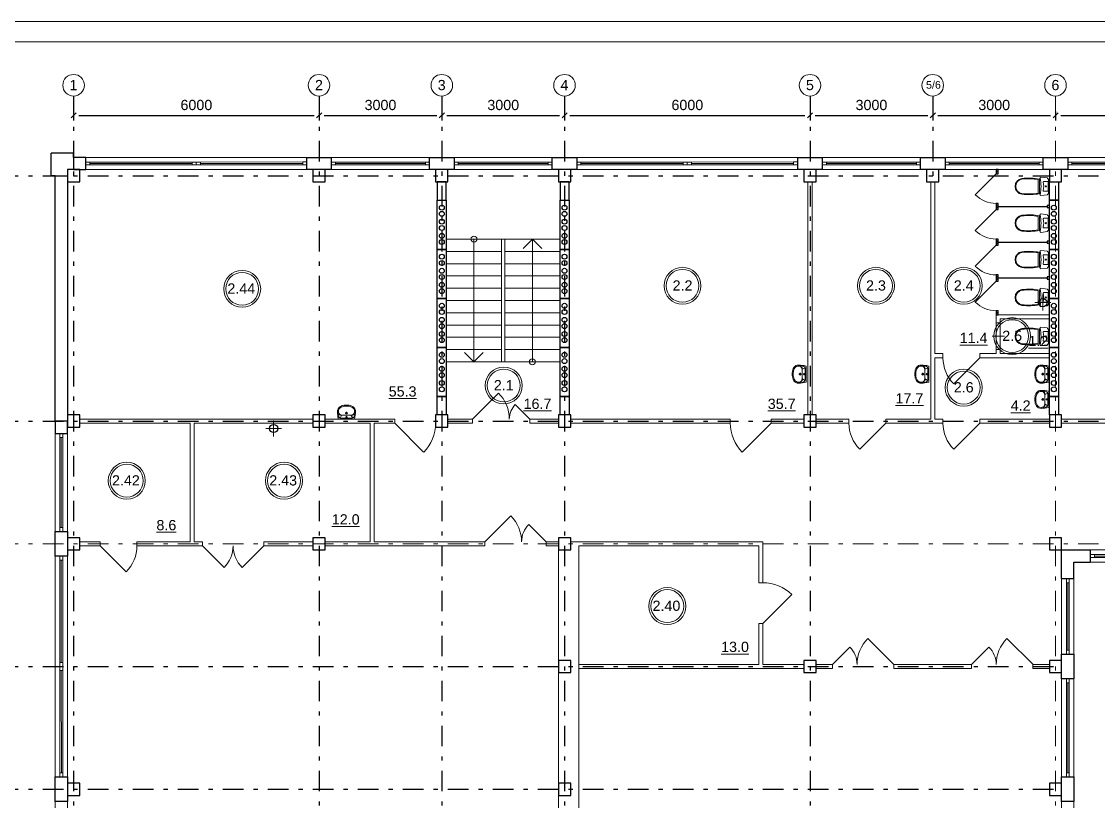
# Model space of a CAD drawing. Header units: metres. Extents: x -306 to 273, y -329 to 512.
# Drawn here: x 93.71 to 120.03, y 415.48 to 434.55 of the extents above; entities that cross this region are included whole.
import ezdxf
from ezdxf.enums import TextEntityAlignment as Align

# ---------------------------------------------------------------- set-up
doc = ezdxf.new("R2010")
doc.units = ezdxf.units.M
doc.header["$MEASUREMENT"] = 0
doc.linetypes.add('( Dashdot )', pattern=[1.001, 0.5, -0.25, 0.001, -0.25])
doc.linetypes.add('DGN Style 4', pattern=[17.066964, 8.528152, -4.264076, 0.01066, -4.264076])
doc.layers.get('DEFPOINTS').update_dxf_attribs({"lineweight": 0})
doc.layers.add('Level 50', color=7, linetype='Continuous', lineweight=0)
doc.styles.add('Standard_0', font='arial.ttf')
doc.styles.add('Style-Arial', font='arial.ttf')
doc.dimstyles.get("Standard").update_dxf_attribs({"dimtxt": 0.00018, "dimasz": 0.00018, "dimexe": 0.0002, "dimexo": 0.0625, "dimgap": 9e-05, "dimtad": 0, "dimtih": 1, "dimtoh": 1, "dimdec": 4, "dimlfac": 1000, "dimzin": 0, "dimdsep": 46, "dimtxsty": 'Standard_0', "dimcen": 9e-05, "dimadec": 0, "dimazin": 0, "dimtfac": 1, "dimtdec": 4, "dimtofl": 0, "dimtmove": 0, "dimatfit": 0, "dimfxl": 0.01, "dimfxlon": 1, "dimtolj": 1, "dimtzin": 0, "dimarcsym": 0})

# ---------------------------------------------------------------- blocks, each defined once
blk = doc.blocks.new('*U1657')
at = {"color": 7, "linetype": 'Continuous', "lineweight": 0}
blk.add_line((1.25, 0.001), (-1.25, -0.001), dxfattribs=at)
at = {"color": 7, "linetype": 'Continuous', "lineweight": 13, "flags": 128}
for points in [[(-1.35, 0.034), (-1.25, 0.034), (-1.25, -0.036), (-1.35, -0.036), (-1.35, 0.034)], [(1.25, 0.036), (1.35, 0.036), (1.35, -0.034), (1.25, -0.034), (1.25, 0.036)]]:
    blk.add_lwpolyline(points, close=True, dxfattribs=at)
at = {"color": 7, "linetype": 'Continuous', "lineweight": 0, "flags": 128}
blk.add_lwpolyline([(-1.25, 0.034), (1.25, 0.036), (1.25, -0.034), (-1.25, -0.036), (-1.25, 0.034)], close=True, dxfattribs=at)
blk = doc.blocks.new('*U1656')
at = {"color": 7, "linetype": 'Continuous', "lineweight": 0}
blk.add_line((1.25, 0), (-1.25, 0), dxfattribs=at)
at = {"color": 7, "linetype": 'Continuous', "lineweight": 13, "flags": 128}
for points in [[(-1.35, 0.035), (-1.25, 0.035), (-1.25, -0.035), (-1.35, -0.035), (-1.35, 0.035)], [(1.25, 0.035), (1.35, 0.035), (1.35, -0.035), (1.25, -0.035), (1.25, 0.035)]]:
    blk.add_lwpolyline(points, close=True, dxfattribs=at)
at = {"color": 7, "linetype": 'Continuous', "lineweight": 0, "flags": 128}
blk.add_lwpolyline([(-1.25, 0.035), (1.25, 0.035), (1.25, -0.035), (-1.25, -0.035), (-1.25, 0.035)], close=True, dxfattribs=at)
blk = doc.blocks.new('*U1658')
at = {"color": 7, "linetype": 'Continuous', "lineweight": 0}
blk.add_line((-1.1, 0), (1.1, 0), dxfattribs=at)
at = {"color": 7, "linetype": 'Continuous', "lineweight": 13, "flags": 128}
for points in [[(-1.1, -0.035), (-1.2, -0.035), (-1.2, 0.035), (-1.1, 0.035), (-1.1, -0.035)], [(1.2, -0.035), (1.1, -0.035), (1.1, 0.035), (1.2, 0.035), (1.2, -0.035)]]:
    blk.add_lwpolyline(points, close=True, dxfattribs=at)
at = {"color": 7, "linetype": 'Continuous', "lineweight": 0, "flags": 128}
blk.add_lwpolyline([(-1.1, 0.035), (1.1, 0.035), (1.1, -0.035), (-1.1, -0.035), (-1.1, 0.035)], close=True, dxfattribs=at)
blk = doc.blocks.new('*U1655')
at = {"color": 7, "linetype": 'Continuous', "lineweight": 30, "flags": 128}
blk.add_lwpolyline([(-0.11, -0.6), (-0.11, 0.6), (0.11, 0.6), (0.11, -0.6), (-0.11, -0.6)], close=True, dxfattribs=at)
at = {"color": 7, "linetype": 'Continuous', "lineweight": 30}
for centre in [(0, 0.421), (0, 0.268), (0, 0.077), (0, -0.077), (0, -0.268), (0, -0.421)]:
    blk.add_circle(centre, 0.06, dxfattribs=at)
blk = doc.blocks.new('*U1659')
at = {"color": 7, "linetype": 'Continuous', "lineweight": 0}
for p in [(-0.227, 0.114), (0.227, 0.114)]:
    blk.add_line(p, (0, -0.114), dxfattribs=at)
blk = doc.blocks.new('*U1661')
at = {"color": 7, "linetype": 'Continuous', "lineweight": 30}
for p, q in [((0.275, 0.275), (-0.275, 0.275)), ((-0.275, -0.275), (-0.275, 0.275)), ((0.275, 0.175), (0.275, 0.275)), ((-0.175, -0.275), (-0.275, -0.275))]:
    blk.add_line(p, q, dxfattribs=at)
blk = doc.blocks.new('*U1662')
at = {"color": 7, "linetype": 'Continuous', "lineweight": 0, "flags": 128}
blk.add_lwpolyline([(42.05, 29.7), (42.05, -29.7), (-42.05, -29.7), (-42.05, 29.7), (42.05, 29.7)], close=True, dxfattribs=at)
at = {"layer": 'Level 50', "color": 7, "linetype": 'Continuous', "lineweight": 13}
blk.add_line((41.55, 29.2), (-40.05, 29.2), dxfattribs=at)
blk = doc.blocks.new('_Oblique-1')
at = {"color": 0, "linetype": 'ByBlock', "lineweight": -2}
blk.add_line((0.5, 0.5), (-0.5, -0.5), dxfattribs=at)
blk = doc.blocks.new('*D2276')
at = {"color": 0, "linetype": 'Continuous', "lineweight": -2, "transparency": 16777216}
for p, q in [((94.98, 432.604), (94.98, 432.13)), ((100.98, 432.604), (100.98, 432.13)), ((95.105, 432.255), (100.855, 432.255))]:
    blk.add_line(p, q, dxfattribs=at)
at = {"layer": 'DEFPOINTS', "color": 0, "linetype": 'Continuous', "lineweight": 0, "transparency": 16777216}
for p in [(94.98, 432.729), (100.98, 432.729), (100.98, 432.255)]:
    blk.add_point(p, dxfattribs=at)
at = {"color": 0, "linetype": 'Continuous', "lineweight": -2, "transparency": 16777216, "xscale": 0.125, "yscale": 0.125, "zscale": 0.125, "rotation": 180}
blk.add_blockref('_Oblique-1', (94.98, 432.255), dxfattribs=at)
at = {"color": 0, "linetype": 'Continuous', "lineweight": -2, "transparency": 16777216, "xscale": 0.125, "yscale": 0.125, "zscale": 0.125}
blk.add_blockref('_Oblique-1', (100.98, 432.255), dxfattribs=at)
at = {"color": 0, "linetype": 'Continuous', "lineweight": 0, "transparency": 16777216, "insert": (97.98, 432.508), "char_height": 0.25, "attachment_point": 5, "style": 'Style-Arial'}
blk.add_mtext('\\A1;6000', dxfattribs=at)
blk = doc.blocks.new('ум9')
at = {"color": 252, "lineweight": 13}
for p, q in [((0.317, 0), (-0.317, 0)), ((-0.237, -0.059), (-0.19, -0.143)), ((0.228, -0.039), (-0.228, -0.039)), ((0.185, -0.156), (-0.171, -0.156)), ((0.046, -0.234), (-0.046, -0.234)), ((0.035, -0.08), (-0.035, -0.08)), ((0, -0.115), (0, -0.045)), ((0, -0.189), (0, -0.28)), ((0.237, -0.059), (0.19, -0.143))]:
    blk.add_line(p, q, dxfattribs=at)
for centre, radius in [((0, -0.234), 0.0351), ((0, -0.08), 0.0221), ((0, -0.234), 0.0221)]:
    blk.add_circle(centre, radius, dxfattribs=at)
for centre, radius, start, end in [((1.163, -0.334), 1.518, 167.3206, 178.6525), ((-0.135, -0.304), 0.22, 178.312, 234.1043), ((-0.355, -0.298), 0.00065, 358.312, 358.6525), ((0.089, -0.267), 0.429, 154.5977, 180.3349), ((-0.317, -0.001), 0.00065, 90, 167.3206), ((-0.135, -0.303), 0.18, 141.0504, 245.2718), ((-0.228, -0.117), 0.078, 90, 154.5977), ((-0.135, -0.303), 0.193, 141.0504, 147.7493), ((-0.181, -0.302), 0.159, 98.7111, 129.9424), ((-0.181, -0.302), 0.146, 86.1548, 129.9424), ((0.181, -0.302), 0.146, 50.0576, 93.8452), ((0.181, -0.302), 0.159, 50.0576, 81.2889), ((0.135, -0.303), 0.18, 294.7282, 38.9496), ((0.228, -0.117), 0.078, 25.4023, 90), ((0.135, -0.304), 0.22, 305.8957, 1.688), ((0.135, -0.303), 0.193, 32.2507, 38.9496), ((-0.089, -0.267), 0.429, 359.6651, 25.4023), ((0.317, -0.001), 0.00065, 12.6794, 90), ((-1.163, -0.334), 1.518, 1.3475, 12.6794), ((0.355, -0.298), 0.00065, 181.3475, 181.688), ((-0.035, -0.093), 0.452, 239.6448, 267.5368), ((-0.035, -0.093), 0.413, 244.8898, 267.5368), ((0, 0.104), 0.65, 265.1692, 274.8308), ((0, 0.104), 0.611, 265.1692, 274.8308), ((0.035, -0.093), 0.413, 272.4632, 300.3552), ((0.035, -0.093), 0.452, 272.4632, 300.3552)]:
    blk.add_arc(centre, radius, start, end, dxfattribs=at)
blk = doc.blocks.new('ун2')
at = {"color": 252, "lineweight": 13}
for p, q in [((-0.131, -0.114), (-0.131, 0.006)), ((0.131, -0.114), (0.131, 0.006)), ((-0.25, -0.194), (-0.229, -0.012)), ((0, -0.266), (-0.184, -0.266)), ((0, -0.235), (-0.168, -0.235)), ((0, -0.235), (0.168, -0.235)), ((0, -0.266), (0.184, -0.266)), ((0.25, -0.194), (0.229, -0.012))]:
    blk.add_line(p, q, dxfattribs=at)
blk.add_circle((0, -0.058), 0.0157, dxfattribs=at)
for centre, radius, start, end in [((-0.225, 0.014), 0.0259, 262.0147, 1.5137), ((0, 1.373), 1.373, 261.6431, 278.3569), ((0.225, 0.014), 0.0258, 178.1572, 278.1058), ((-0.226, -0.192), 0.0242, 185.3126, 270.5398), ((0, -1.267), 1.076, 77.8721, 102.1279), ((1.292, -0.524), 1.518, 168.8327, 186.9654), ((-0.169, -0.152), 0.0829, 229.7034, 270.7895), ((1.29, -0.524), 1.497, 170.087, 187.0749), ((-0.115, -0.115), 0.0166, 175.2998, 270.088), ((0, -0.594), 0.477, 76.0614, 103.9386), ((0.115, -0.115), 0.0166, 269.912, 4.7002), ((0.169, -0.152), 0.0829, 269.2105, 310.2966), ((-1.29, -0.524), 1.497, 352.9251, 9.913), ((-1.292, -0.524), 1.518, 353.0346, 11.1673), ((0.226, -0.192), 0.0242, 269.4602, 354.6874), ((0, -0.679), 0.217, 187.7539, 269.9084), ((0, -0.679), 0.198, 188.5249, 269.9084), ((0, -0.679), 0.198, 270.0916, 351.4751), ((0, -0.679), 0.217, 270.0916, 352.2461)]:
    blk.add_arc(centre, radius, start, end, dxfattribs=at)
blk = doc.blocks.new('*U1671')
at = {"color": 7, "linetype": 'Continuous', "lineweight": 0}
for p, q in [((-0.05, 0), (-2.325, 0)), ((2.325, 0), (0.05, 0))]:
    blk.add_line(p, q, dxfattribs=at)
at = {"color": 7, "linetype": 'Continuous', "lineweight": 0, "flags": 128}
for points in [[(-2.425, 0.15), (2.425, 0.15), (2.425, -0.15), (-2.425, -0.15), (-2.425, 0.15)], [(-2.325, 0.035), (2.325, 0.035), (2.325, -0.035), (-2.325, -0.035), (-2.325, 0.035)]]:
    blk.add_lwpolyline(points, close=True, dxfattribs=at)
at = {"color": 7, "linetype": 'Continuous', "lineweight": 13, "flags": 128}
for points in [[(-2.425, 0.035), (-2.325, 0.035), (-2.325, -0.035), (-2.425, -0.035), (-2.425, 0.035)], [(-0.05, 0.035), (0.05, 0.035), (0.05, -0.035), (-0.05, -0.035), (-0.05, 0.035)], [(2.325, 0.035), (2.425, 0.035), (2.425, -0.035), (2.325, -0.035), (2.325, 0.035)]]:
    blk.add_lwpolyline(points, close=True, dxfattribs=at)
blk = doc.blocks.new('*U1670')
at = {"color": 7, "linetype": 'Continuous', "lineweight": 13}
for radius in [0.452, 0.402]:
    blk.add_circle((0, 0), radius, dxfattribs=at)
at = {"color": 7, "linetype": 'Continuous', "lineweight": 13, "style": 'Style-Arial'}
blk.add_text('2.1', height=0.25, dxfattribs=at).set_placement((-0.242, 0.133), align=Align.TOP_LEFT)
blk = doc.blocks.new('*U1708')
at = {"color": 7, "linetype": 'Continuous', "lineweight": 13}
for radius in [0.452, 0.402]:
    blk.add_circle((0, 0), radius, dxfattribs=at)
at = {"color": 7, "linetype": 'Continuous', "lineweight": 13, "style": 'Style-Arial'}
blk.add_text('2.2', height=0.25, dxfattribs=at).set_placement((-0.242, 0.133), align=Align.TOP_LEFT)
blk = doc.blocks.new('*U1709')
at = {"color": 7, "linetype": 'Continuous', "lineweight": 13}
for radius in [0.452, 0.402]:
    blk.add_circle((0, 0), radius, dxfattribs=at)
at = {"color": 7, "linetype": 'Continuous', "lineweight": 13, "style": 'Style-Arial'}
blk.add_text('2.3', height=0.25, dxfattribs=at).set_placement((-0.242, 0.133), align=Align.TOP_LEFT)
blk = doc.blocks.new('*U1710')
at = {"color": 7, "linetype": 'Continuous', "lineweight": 13}
for radius in [0.452, 0.402]:
    blk.add_circle((0, 0), radius, dxfattribs=at)
at = {"color": 7, "linetype": 'Continuous', "lineweight": 13, "style": 'Style-Arial'}
blk.add_text('2.4', height=0.25, dxfattribs=at).set_placement((-0.242, 0.133), align=Align.TOP_LEFT)
blk = doc.blocks.new('*U1711')
at = {"color": 7, "linetype": 'Continuous', "lineweight": 13}
for radius in [0.452, 0.402]:
    blk.add_circle((0, 0), radius, dxfattribs=at)
at = {"color": 7, "linetype": 'Continuous', "lineweight": 13, "style": 'Style-Arial'}
blk.add_text('2.5', height=0.25, dxfattribs=at).set_placement((-0.242, 0.133), align=Align.TOP_LEFT)
blk = doc.blocks.new('*U1712')
at = {"color": 7, "linetype": 'Continuous', "lineweight": 13}
for radius in [0.452, 0.402]:
    blk.add_circle((0, 0), radius, dxfattribs=at)
at = {"color": 7, "linetype": 'Continuous', "lineweight": 13, "style": 'Style-Arial'}
blk.add_text('2.6', height=0.25, dxfattribs=at).set_placement((-0.242, 0.133), align=Align.TOP_LEFT)
blk = doc.blocks.new('*U1678')
at = {"color": 7, "linetype": 'Continuous', "lineweight": 13}
for radius in [0.452, 0.402]:
    blk.add_circle((0, 0), radius, dxfattribs=at)
at = {"color": 7, "linetype": 'Continuous', "lineweight": 13, "style": 'Style-Arial'}
blk.add_text('2.40', height=0.25, dxfattribs=at).set_placement((-0.361, 0.133), align=Align.TOP_LEFT)
blk = doc.blocks.new('*U1680')
at = {"color": 7, "linetype": 'Continuous', "lineweight": 13}
for radius in [0.452, 0.402]:
    blk.add_circle((0, 0), radius, dxfattribs=at)
at = {"color": 7, "linetype": 'Continuous', "lineweight": 13, "style": 'Style-Arial'}
blk.add_text('2.42', height=0.25, dxfattribs=at).set_placement((-0.361, 0.133), align=Align.TOP_LEFT)
blk = doc.blocks.new('*U1681')
at = {"color": 7, "linetype": 'Continuous', "lineweight": 13}
for radius in [0.452, 0.402]:
    blk.add_circle((0, 0), radius, dxfattribs=at)
at = {"color": 7, "linetype": 'Continuous', "lineweight": 13, "style": 'Style-Arial'}
blk.add_text('2.43', height=0.25, dxfattribs=at).set_placement((-0.361, 0.133), align=Align.TOP_LEFT)
blk = doc.blocks.new('*U1682')
at = {"color": 7, "linetype": 'Continuous', "lineweight": 13}
for radius in [0.452, 0.402]:
    blk.add_circle((0, 0), radius, dxfattribs=at)
at = {"color": 7, "linetype": 'Continuous', "lineweight": 13, "style": 'Style-Arial'}
blk.add_text('2.44', height=0.25, dxfattribs=at).set_placement((-0.361, 0.133), align=Align.TOP_LEFT)
blk = doc.blocks.new('*U1894')
at = {"color": 7, "lineweight": 13}
for p, q in [((-0.7, -0.318), (-0.064, 0.318)), ((0.7, -0.318), (0.346, 0.035))]:
    blk.add_line(p, q, dxfattribs=at)
at = {"color": 7, "lineweight": 0}
for centre, radius, start, end in [((-0.7, -0.318), 0.9, 0, 45), ((0.7, -0.318), 0.5, 135, 180)]:
    blk.add_arc(centre, radius, start, end, dxfattribs=at)
blk = doc.blocks.new('*U1888')
at = {"color": 7, "lineweight": 13}
blk.add_line((-0.5, 0.354), (0.207, -0.354), dxfattribs=at)
at = {"color": 7, "lineweight": 0}
blk.add_arc((-0.5, 0.354), 1, 315, 360, dxfattribs=at)
blk = doc.blocks.new('*U1893')
at = {"color": 7, "linetype": 'DGN Style 4', "lineweight": 0}
for p, q in [((-0.194, 0), (0.194, 0)), ((0, 0.194), (0, -0.193))]:
    blk.add_line(p, q, dxfattribs=at)
at = {"color": 92, "linetype": 'Continuous', "lineweight": 30}
blk.add_circle((0, 0), 0.1, dxfattribs=at)
blk = doc.blocks.new('*U1889')
at = {"color": 7, "linetype": 'Continuous', "lineweight": 13}
blk.add_line((-0.45, 0.318), (0.186, -0.318), dxfattribs=at)
at = {"color": 7, "linetype": 'Continuous', "lineweight": 0}
blk.add_arc((-0.45, 0.318), 0.9, 315, 360, dxfattribs=at)
blk = doc.blocks.new('*U1892')
at = {"color": 252, "linetype": 'Continuous', "lineweight": 13}
for p, q in [((-0.906, 1.162), (-0.394, 1.675)), ((-0.906, 0.287), (-0.394, 0.8)), ((-0.906, -0.588), (-0.394, -0.075)), ((-0.906, -1.463), (-0.394, -0.95))]:
    blk.add_line(p, q, dxfattribs=at)
at = {"color": 252, "linetype": 'Continuous', "lineweight": 30}
for p, q in [((-0.344, 0.875), (0.856, 0.875)), ((-0.344, 0), (0.856, 0)), ((-0.344, -0.875), (0.856, -0.875))]:
    blk.add_line(p, q, dxfattribs=at)
at = {"color": 252, "linetype": 'Continuous', "lineweight": 30, "flags": 128}
for points in [[(-0.344, 1.725), (-0.344, 1.775), (-0.394, 1.775), (-0.394, 1.725), (-0.344, 1.725)], [(-0.344, 1.675), (-0.344, 1.725), (-0.394, 1.725), (-0.394, 1.675), (-0.344, 1.675)], [(-0.344, 0.9), (-0.344, 0.95), (-0.394, 0.95), (-0.394, 0.9), (-0.344, 0.9)], [(-0.344, 0.85), (-0.344, 0.9), (-0.394, 0.9), (-0.394, 0.85), (-0.344, 0.85)], [(-0.344, 0.8), (-0.344, 0.85), (-0.394, 0.85), (-0.394, 0.8), (-0.344, 0.8)], [(0.906, 0.85), (0.906, 0.9), (0.856, 0.9), (0.856, 0.85), (0.906, 0.85)], [(-0.344, 0.025), (-0.344, 0.075), (-0.394, 0.075), (-0.394, 0.025), (-0.344, 0.025)], [(-0.344, -0.025), (-0.344, 0.025), (-0.394, 0.025), (-0.394, -0.025), (-0.344, -0.025)], [(0.906, -0.025), (0.906, 0.025), (0.856, 0.025), (0.856, -0.025), (0.906, -0.025)], [(-0.344, -0.075), (-0.344, -0.025), (-0.394, -0.025), (-0.394, -0.075), (-0.344, -0.075)], [(-0.344, -0.85), (-0.344, -0.8), (-0.394, -0.8), (-0.394, -0.85), (-0.344, -0.85)], [(-0.344, -0.9), (-0.344, -0.85), (-0.394, -0.85), (-0.394, -0.9), (-0.344, -0.9)], [(-0.344, -0.95), (-0.344, -0.9), (-0.394, -0.9), (-0.394, -0.95), (-0.344, -0.95)], [(0.906, -0.9), (0.906, -0.85), (0.856, -0.85), (0.856, -0.9), (0.906, -0.9)], [(-0.344, -1.725), (-0.344, -1.675), (-0.394, -1.675), (-0.394, -1.725), (-0.344, -1.725)], [(-0.344, -1.775), (-0.344, -1.725), (-0.394, -1.725), (-0.394, -1.775), (-0.344, -1.775)]]:
    blk.add_lwpolyline(points, close=True, dxfattribs=at)
at = {"color": 252, "linetype": 'Continuous', "lineweight": 0}
for centre in [(-0.394, 1.675), (-0.394, 0.8), (-0.394, -0.075), (-0.394, -0.95)]:
    blk.add_arc(centre, 0.725, 225, 270, dxfattribs=at)
blk = doc.blocks.new('*U1890')
at = {"color": 7, "linetype": 'Continuous', "lineweight": 13}
for p, q in [((0.318, 0.75), (-0.318, 0.114)), ((0.318, -0.75), (-0.106, -0.326))]:
    blk.add_line(p, q, dxfattribs=at)
at = {"color": 7, "linetype": 'Continuous', "lineweight": 0}
for centre, radius, start, end in [((0.318, 0.75), 0.9, 225, 270), ((0.318, -0.75), 0.6, 90, 135)]:
    blk.add_arc(centre, radius, start, end, dxfattribs=at)
blk = doc.blocks.new('*D2489')
at = {"color": 0, "linetype": 'Continuous', "lineweight": -2, "transparency": 16777216}
for p, q in [((100.98, 432.604), (100.98, 432.13)), ((101.105, 432.255), (103.855, 432.255)), ((103.98, 432.354), (103.98, 432.13))]:
    blk.add_line(p, q, dxfattribs=at)
at = {"layer": 'DEFPOINTS', "color": 0, "linetype": 'Continuous', "lineweight": 0, "transparency": 16777216}
for p in [(100.98, 432.729), (103.98, 432.479), (103.98, 432.255)]:
    blk.add_point(p, dxfattribs=at)
at = {"color": 0, "linetype": 'Continuous', "lineweight": -2, "transparency": 16777216, "xscale": 0.125, "yscale": 0.125, "zscale": 0.125, "rotation": 180}
blk.add_blockref('_Oblique-1', (100.98, 432.255), dxfattribs=at)
at = {"color": 0, "linetype": 'Continuous', "lineweight": -2, "transparency": 16777216, "xscale": 0.125, "yscale": 0.125, "zscale": 0.125}
blk.add_blockref('_Oblique-1', (103.98, 432.255), dxfattribs=at)
at = {"color": 0, "linetype": 'Continuous', "lineweight": 0, "transparency": 16777216, "insert": (102.48, 432.508), "char_height": 0.25, "attachment_point": 5, "style": 'Style-Arial'}
blk.add_mtext('\\A1;3000', dxfattribs=at)
blk = doc.blocks.new('*D2508')
at = {"color": 0, "linetype": 'Continuous', "lineweight": -2, "transparency": 16777216}
for p, q in [((106.98, 432.604), (106.98, 432.13)), ((103.98, 432.354), (103.98, 432.13)), ((104.105, 432.255), (106.855, 432.255))]:
    blk.add_line(p, q, dxfattribs=at)
at = {"layer": 'DEFPOINTS', "color": 0, "linetype": 'Continuous', "lineweight": 0, "transparency": 16777216}
for p in [(106.98, 432.729), (103.98, 432.479), (106.98, 432.255)]:
    blk.add_point(p, dxfattribs=at)
at = {"color": 0, "linetype": 'Continuous', "lineweight": -2, "transparency": 16777216, "xscale": 0.125, "yscale": 0.125, "zscale": 0.125, "rotation": 180}
blk.add_blockref('_Oblique-1', (103.98, 432.255), dxfattribs=at)
at = {"color": 0, "linetype": 'Continuous', "lineweight": -2, "transparency": 16777216, "xscale": 0.125, "yscale": 0.125, "zscale": 0.125}
blk.add_blockref('_Oblique-1', (106.98, 432.255), dxfattribs=at)
at = {"color": 0, "linetype": 'Continuous', "lineweight": 0, "transparency": 16777216, "insert": (105.48, 432.508), "char_height": 0.25, "attachment_point": 5, "style": 'Style-Arial'}
blk.add_mtext('\\A1;3000', dxfattribs=at)
blk = doc.blocks.new('*D2509')
at = {"color": 0, "linetype": 'Continuous', "lineweight": -2, "transparency": 16777216}
for p, q in [((106.98, 432.604), (106.98, 432.13)), ((112.98, 432.604), (112.98, 432.13)), ((107.105, 432.255), (112.855, 432.255))]:
    blk.add_line(p, q, dxfattribs=at)
at = {"layer": 'DEFPOINTS', "color": 0, "linetype": 'Continuous', "lineweight": 0, "transparency": 16777216}
for p in [(106.98, 432.729), (112.98, 432.729), (112.98, 432.255)]:
    blk.add_point(p, dxfattribs=at)
at = {"color": 0, "linetype": 'Continuous', "lineweight": -2, "transparency": 16777216, "xscale": 0.125, "yscale": 0.125, "zscale": 0.125, "rotation": 180}
blk.add_blockref('_Oblique-1', (106.98, 432.255), dxfattribs=at)
at = {"color": 0, "linetype": 'Continuous', "lineweight": -2, "transparency": 16777216, "xscale": 0.125, "yscale": 0.125, "zscale": 0.125}
blk.add_blockref('_Oblique-1', (112.98, 432.255), dxfattribs=at)
at = {"color": 0, "linetype": 'Continuous', "lineweight": 0, "transparency": 16777216, "insert": (109.98, 432.508), "char_height": 0.25, "attachment_point": 5, "style": 'Style-Arial'}
blk.add_mtext('\\A1;6000', dxfattribs=at)
blk = doc.blocks.new('*D2510')
at = {"color": 0, "linetype": 'Continuous', "lineweight": -2, "transparency": 16777216}
for p, q in [((112.98, 432.604), (112.98, 432.13)), ((113.105, 432.255), (115.855, 432.255)), ((115.98, 432.354), (115.98, 432.13))]:
    blk.add_line(p, q, dxfattribs=at)
at = {"layer": 'DEFPOINTS', "color": 0, "linetype": 'Continuous', "lineweight": 0, "transparency": 16777216}
for p in [(112.98, 432.729), (115.98, 432.479), (115.98, 432.255)]:
    blk.add_point(p, dxfattribs=at)
at = {"color": 0, "linetype": 'Continuous', "lineweight": -2, "transparency": 16777216, "xscale": 0.125, "yscale": 0.125, "zscale": 0.125, "rotation": 180}
blk.add_blockref('_Oblique-1', (112.98, 432.255), dxfattribs=at)
at = {"color": 0, "linetype": 'Continuous', "lineweight": -2, "transparency": 16777216, "xscale": 0.125, "yscale": 0.125, "zscale": 0.125}
blk.add_blockref('_Oblique-1', (115.98, 432.255), dxfattribs=at)
at = {"color": 0, "linetype": 'Continuous', "lineweight": 0, "transparency": 16777216, "insert": (114.48, 432.508), "char_height": 0.25, "attachment_point": 5, "style": 'Style-Arial'}
blk.add_mtext('\\A1;3000', dxfattribs=at)
blk = doc.blocks.new('*D2511')
at = {"color": 0, "linetype": 'Continuous', "lineweight": -2, "transparency": 16777216}
for p, q in [((115.98, 432.354), (115.98, 432.13)), ((116.105, 432.255), (118.855, 432.255)), ((118.98, 432.354), (118.98, 432.13))]:
    blk.add_line(p, q, dxfattribs=at)
at = {"layer": 'DEFPOINTS', "color": 0, "linetype": 'Continuous', "lineweight": 0, "transparency": 16777216}
for p in [(115.98, 432.479), (118.98, 432.479), (118.98, 432.255)]:
    blk.add_point(p, dxfattribs=at)
at = {"color": 0, "linetype": 'Continuous', "lineweight": -2, "transparency": 16777216, "xscale": 0.125, "yscale": 0.125, "zscale": 0.125, "rotation": 180}
blk.add_blockref('_Oblique-1', (115.98, 432.255), dxfattribs=at)
at = {"color": 0, "linetype": 'Continuous', "lineweight": -2, "transparency": 16777216, "xscale": 0.125, "yscale": 0.125, "zscale": 0.125}
blk.add_blockref('_Oblique-1', (118.98, 432.255), dxfattribs=at)
at = {"color": 0, "linetype": 'Continuous', "lineweight": 0, "transparency": 16777216, "insert": (117.48, 432.508), "char_height": 0.25, "attachment_point": 5, "style": 'Style-Arial'}
blk.add_mtext('\\A1;3000', dxfattribs=at)
blk = doc.blocks.new('*D2512')
at = {"color": 0, "linetype": 'Continuous', "lineweight": -2, "transparency": 16777216}
for p, q in [((118.98, 432.354), (118.98, 432.13)), ((119.105, 432.255), (124.855, 432.255)), ((124.98, 432.354), (124.98, 432.13))]:
    blk.add_line(p, q, dxfattribs=at)
at = {"layer": 'DEFPOINTS', "color": 0, "linetype": 'Continuous', "lineweight": 0, "transparency": 16777216}
for p in [(118.98, 432.479), (124.98, 432.479), (124.98, 432.255)]:
    blk.add_point(p, dxfattribs=at)
at = {"color": 0, "linetype": 'Continuous', "lineweight": -2, "transparency": 16777216, "xscale": 0.125, "yscale": 0.125, "zscale": 0.125, "rotation": 180}
blk.add_blockref('_Oblique-1', (118.98, 432.255), dxfattribs=at)
at = {"color": 0, "linetype": 'Continuous', "lineweight": -2, "transparency": 16777216, "xscale": 0.125, "yscale": 0.125, "zscale": 0.125}
blk.add_blockref('_Oblique-1', (124.98, 432.255), dxfattribs=at)
at = {"color": 0, "linetype": 'Continuous', "lineweight": 0, "transparency": 16777216, "insert": (121.98, 432.508), "char_height": 0.25, "attachment_point": 5, "style": 'Style-Arial'}
blk.add_mtext('\\A1;6000', dxfattribs=at)

msp = doc.modelspace()

# ---------------------------------------------------------------- linework, layer by layer
at = {"color": 1, "linetype": '( Dashdot )'}
for p, q in [((94.97987428, 432.72924535), (94.97987428, 384.20583039)), ((100.97987428, 432.72924535), (100.97987428, 384.20583039)), ((103.97987428, 432.72924535), (103.97987428, 384.20583039)), ((106.97987428, 432.72924535), (106.97987428, 384.20583039)), ((112.97987428, 432.72924535), (112.97987428, 384.20583039)), ((115.97987428, 432.72924535), (115.97987428, 430.62924535)), ((92.02828637, 430.77924535), (163.92828637, 430.77924535)), ((92.02828637, 424.77924535), (163.92828637, 424.77924535)), ((92.02828637, 418.77924535), (118.97987428, 418.77924535)), ((92.02828637, 415.77924535), (118.97987428, 415.77924535))]:
    msp.add_line(p, q, dxfattribs=at)
at = {"color": 1, "linetype": '( Dashdot )', "lineweight": 0}
for p, q in [((118.97987428, 432.72924535), (118.97987428, 384.20583039)), ((92.02828637, 421.77924535), (163.92828637, 421.77924535))]:
    msp.add_line(p, q, dxfattribs=at)
at = {"color": 7, "linetype": 'Continuous', "lineweight": 13}
for p, q in [((104.08828637, 429.22924535), (106.86828637, 429.22924535)), ((105.43828637, 426.22924535), (105.43828637, 429.22924535)), ((105.51828637, 426.22924535), (105.51828637, 429.22924535)), ((118.82828637, 427.37924535), (117.52828637, 427.37924535)), ((117.52828637, 427.37924535), (117.52828637, 427.17924535)), ((118.82828637, 427.27924535), (117.62828637, 427.27924535)), ((117.62828637, 427.27924535), (117.62828637, 427.17924535)), ((117.62828637, 427.17924535), (117.52828637, 427.17924535)), ((116.02828637, 426.42924535), (116.22828637, 426.42924535)), ((116.22828637, 426.42924535), (116.22828637, 426.32924535)), ((117.12828637, 426.42924535), (117.12828637, 426.32924535)), ((117.12828637, 426.42924535), (117.52828637, 426.42924535)), ((117.52828637, 426.52924535), (117.62828637, 426.52924535)), ((117.52828637, 426.52924535), (117.52828637, 426.42924535)), ((117.62828637, 426.52924535), (117.62828637, 426.42924535)), ((117.62828637, 426.42924535), (118.82828637, 426.42924535)), ((104.08828637, 426.22924535), (106.86828637, 426.22924535)), ((116.02828637, 426.32924535), (116.22828637, 426.32924535)), ((117.12828637, 426.32924535), (118.82828637, 426.32924535)), ((97.82828637, 424.72924535), (97.82828637, 421.82924535)), ((97.92828637, 424.72924535), (97.92828637, 421.82924535)), ((101.12828637, 424.82924535), (102.82828637, 424.82924535)), ((101.12828637, 424.72924535), (102.22828637, 424.72924535)), ((102.22828637, 424.72924535), (102.22828637, 421.82924535)), ((102.32828637, 424.72924535), (102.82828637, 424.72924535)), ((102.32828637, 424.72924535), (102.32828637, 421.82924535)), ((102.82828637, 424.82924535), (102.82828637, 424.72924535)), ((103.82828637, 424.82924535), (103.82828637, 424.72924535)), ((104.12828637, 424.82924535), (104.72828637, 424.82924535)), ((104.12828637, 424.72924535), (104.72828637, 424.72924535)), ((104.72828637, 424.82924535), (104.72828637, 424.72924535)), ((106.12828637, 424.82924535), (106.12828637, 424.72924535)), ((106.12828637, 424.82924535), (106.82828637, 424.82924535)), ((106.12828637, 424.72924535), (106.82828637, 424.72924535)), ((111.02828637, 424.82924535), (111.02828637, 424.72924535)), ((112.02828637, 424.82924535), (112.02828637, 424.72924535)), ((113.12828637, 424.82924535), (113.92828637, 424.82924535)), ((113.12828637, 424.72924535), (113.92828637, 424.72924535)), ((113.92828637, 424.82924535), (113.92828637, 424.72924535)), ((114.82828637, 424.82924535), (114.82828637, 424.72924535)), ((114.82828637, 424.82924535), (115.92828637, 424.82924535)), ((114.82828637, 424.72924535), (116.22828637, 424.72924535)), ((116.02828637, 424.82924535), (116.22828637, 424.82924535)), ((116.22828637, 424.82924535), (116.22828637, 424.72924535)), ((117.12828637, 424.82924535), (117.12828637, 424.72924535)), ((117.12828637, 424.82924535), (118.82828637, 424.82924535)), ((117.12828637, 424.72924535), (118.82828637, 424.72924535)), ((119.12828637, 424.82924535), (124.82828637, 424.82924535)), ((119.12828637, 424.72924535), (124.82828637, 424.72924535)), ((95.62828637, 421.82924535), (95.62828637, 421.72924535)), ((96.52828637, 421.82924535), (96.52828637, 421.72924535)), ((98.12828637, 421.82924535), (98.12828637, 421.72924535)), ((98.12828637, 421.72924535), (98.65861645, 421.19891527)), ((99.62828637, 421.72924535), (99.09795628, 421.19891527)), ((99.62828637, 421.82924535), (99.62828637, 421.72924535)), ((101.12828637, 421.82924535), (102.22828637, 421.82924535)), ((101.12828637, 421.72924535), (105.02828637, 421.72924535)), ((102.32828637, 421.82924535), (105.02828637, 421.82924535)), ((105.02828637, 421.82924535), (105.02828637, 421.72924535)), ((106.52828637, 421.82924535), (106.52828637, 421.72924535)), ((106.52828637, 421.82924535), (106.82828637, 421.82924535)), ((106.52828637, 421.72924535), (106.82828637, 421.72924535)), ((106.82828637, 421.72924535), (106.82828637, 397.62924535)), ((107.12828637, 421.82924535), (111.82828637, 421.82924535)), ((107.32828637, 421.72924535), (107.32828637, 397.87924535)), ((107.32828637, 421.72924535), (111.72828637, 421.72924535)), ((111.72828637, 421.72924535), (111.72828637, 420.82924535)), ((111.82828637, 421.82924535), (111.82828637, 420.82924535)), ((111.72828637, 420.82924535), (111.82828637, 420.82924535)), ((111.72828637, 419.82924535), (111.72828637, 418.82924535)), ((111.72828637, 419.82924535), (111.82828637, 419.82924535)), ((111.82828637, 419.82924535), (111.82828637, 418.82924535)), ((107.32828637, 418.82924535), (111.72828637, 418.82924535)), ((111.82828637, 418.82924535), (112.82828637, 418.82924535)), ((113.12828637, 418.82924535), (113.52828637, 418.82924535)), ((113.52828637, 418.82924535), (113.52828637, 418.72924535)), ((115.02828637, 418.82924535), (115.02828637, 418.72924535)), ((115.02828637, 418.82924535), (116.92828637, 418.82924535)), ((116.92828637, 418.82924535), (116.92828637, 418.72924535)), ((118.42828637, 418.82924535), (118.42828637, 418.72924535)), ((118.42828637, 418.82924535), (118.82828637, 418.82924535)), ((107.32828637, 418.72924535), (112.82828637, 418.72924535)), ((113.12828637, 418.72924535), (113.52828637, 418.72924535)), ((115.02828637, 418.72924535), (116.92828637, 418.72924535)), ((118.42828637, 418.72924535), (118.82828637, 418.72924535))]:
    msp.add_line(p, q, dxfattribs=at)
at = {"color": 7, "linetype": 'Continuous', "lineweight": 0}
for p, q in [((104.76328637, 429.22924535), (104.76328637, 426.22924535)), ((106.19328637, 426.22924535), (106.19328637, 429.22924535)), ((104.08828637, 428.92924535), (105.43828637, 428.92924535)), ((105.51828637, 428.92924535), (106.86828637, 428.92924535)), ((104.08828637, 428.62924535), (105.43828637, 428.62924535)), ((105.51828637, 428.62924535), (106.86828637, 428.62924535)), ((104.08828637, 428.32924535), (105.43828637, 428.32924535)), ((105.51828637, 428.32924535), (106.86828637, 428.32924535)), ((104.08828637, 428.02924535), (105.43828637, 428.02924535)), ((105.51828637, 428.02924535), (106.86828637, 428.02924535)), ((104.08828637, 427.72924535), (105.43828637, 427.72924535)), ((105.51828637, 427.72924535), (106.86828637, 427.72924535)), ((104.08828637, 427.42924535), (105.43828637, 427.42924535)), ((105.51828637, 427.42924535), (106.86828637, 427.42924535)), ((104.08828637, 427.12924535), (105.43828637, 427.12924535)), ((105.51828637, 427.12924535), (106.86828637, 427.12924535)), ((104.08828637, 426.82924535), (105.43828637, 426.82924535)), ((105.51828637, 426.82924535), (106.86828637, 426.82924535)), ((117.42828637, 426.85424535), (117.72828637, 426.85424535)), ((104.08828637, 426.52924535), (105.43828637, 426.52924535)), ((105.51828637, 426.52924535), (106.86828637, 426.52924535)), ((119.27828637, 419.17924535), (119.27828637, 420.82924535))]:
    msp.add_line(p, q, dxfattribs=at)
at = {"color": 7, "linetype": 'Continuous', "lineweight": 30}
for p in [(119.82828637, 421.62924535), (119.42828637, 421.32924535)]:
    msp.add_line(p, (119.82828637, 421.32924535), dxfattribs=at)
at = {"color": 7, "linetype": 'Continuous', "lineweight": 30, "flags": 128}
for points in [[(94.97828637, 430.92924535), (95.27828637, 430.92924535), (95.27828637, 431.22924535), (94.97828637, 431.22924535), (94.97828637, 430.92924535)], [(101.27828637, 430.92924535), (100.67828637, 430.92924535), (100.67828637, 431.22924535), (101.27828637, 431.22924535), (101.27828637, 430.92924535)], [(104.27828637, 430.92924535), (103.67828637, 430.92924535), (103.67828637, 431.22924535), (104.27828637, 431.22924535), (104.27828637, 430.92924535)], [(107.27828637, 430.92924535), (106.67828637, 430.92924535), (106.67828637, 431.22924535), (107.27828637, 431.22924535), (107.27828637, 430.92924535)], [(113.27828637, 430.92924535), (112.67828637, 430.92924535), (112.67828637, 431.22924535), (113.27828637, 431.22924535), (113.27828637, 430.92924535)], [(116.27828637, 430.92924535), (115.67828637, 430.92924535), (115.67828637, 431.22924535), (116.27828637, 431.22924535), (116.27828637, 430.92924535)], [(119.27828637, 430.92924535), (118.67828637, 430.92924535), (118.67828637, 431.22924535), (119.27828637, 431.22924535), (119.27828637, 430.92924535)], [(94.82828637, 430.92924535), (94.82828637, 430.62924535), (95.12828637, 430.62924535), (95.12828637, 430.92924535), (94.82828637, 430.92924535)], [(100.82828637, 430.92924535), (100.82828637, 430.62924535), (101.12828637, 430.62924535), (101.12828637, 430.92924535), (100.82828637, 430.92924535)], [(103.82828637, 430.92924535), (103.82828637, 430.62924535), (104.12828637, 430.62924535), (104.12828637, 430.92924535), (103.82828637, 430.92924535)], [(106.82828637, 430.92924535), (106.82828637, 430.62924535), (107.12828637, 430.62924535), (107.12828637, 430.92924535), (106.82828637, 430.92924535)], [(112.82828637, 430.92924535), (112.82828637, 430.62924535), (113.12828637, 430.62924535), (113.12828637, 430.92924535), (112.82828637, 430.92924535)], [(115.82828637, 430.92924535), (115.82828637, 430.62924535), (116.12828637, 430.62924535), (116.12828637, 430.92924535), (115.82828637, 430.92924535)], [(118.82828637, 430.92924535), (118.82828637, 430.62924535), (119.12828637, 430.62924535), (119.12828637, 430.92924535), (118.82828637, 430.92924535)], [(94.52828637, 424.77924535), (94.52828637, 430.77924535), (94.82828637, 430.77924535), (94.82828637, 424.77924535), (94.52828637, 424.77924535)], [(103.86828637, 430.17924535), (104.08828637, 430.17924535), (104.08828637, 430.62924535), (103.86828637, 430.62924535), (103.86828637, 430.17924535)], [(106.86828637, 430.17924535), (107.08828637, 430.17924535), (107.08828637, 430.62924535), (106.86828637, 430.62924535), (106.86828637, 430.17924535)], [(118.82828637, 430.62924535), (119.04828637, 430.62924535), (119.04828637, 430.17924535), (118.82828637, 430.17924535), (118.82828637, 430.62924535)], [(103.86828637, 425.37924535), (104.08828637, 425.37924535), (104.08828637, 424.92924535), (103.86828637, 424.92924535), (103.86828637, 425.37924535)], [(106.86828637, 425.37924535), (107.08828637, 425.37924535), (107.08828637, 424.92924535), (106.86828637, 424.92924535), (106.86828637, 425.37924535)], [(118.82828637, 425.37924535), (119.04828637, 425.37924535), (119.04828637, 424.92924535), (118.82828637, 424.92924535), (118.82828637, 425.37924535)], [(94.82828637, 424.92924535), (94.82828637, 424.62924535), (95.12828637, 424.62924535), (95.12828637, 424.92924535), (94.82828637, 424.92924535)], [(100.82828637, 424.92924535), (100.82828637, 424.62924535), (101.12828637, 424.62924535), (101.12828637, 424.92924535), (100.82828637, 424.92924535)], [(103.82828637, 424.92924535), (103.82828637, 424.62924535), (104.12828637, 424.62924535), (104.12828637, 424.92924535), (103.82828637, 424.92924535)], [(106.82828637, 424.92924535), (106.82828637, 424.62924535), (107.12828637, 424.62924535), (107.12828637, 424.92924535), (106.82828637, 424.92924535)], [(112.82828637, 424.92924535), (112.82828637, 424.62924535), (113.12828637, 424.62924535), (113.12828637, 424.92924535), (112.82828637, 424.92924535)], [(118.82828637, 424.92924535), (118.82828637, 424.62924535), (119.12828637, 424.62924535), (119.12828637, 424.92924535), (118.82828637, 424.92924535)], [(94.52828637, 424.47924535), (94.82828637, 424.47924535), (94.82828637, 424.77924535), (94.52828637, 424.77924535), (94.52828637, 424.47924535)], [(94.52828637, 421.47924535), (94.52828637, 422.07924535), (94.82828637, 422.07924535), (94.82828637, 421.47924535), (94.52828637, 421.47924535)], [(94.82828637, 421.92924535), (94.82828637, 421.62924535), (95.12828637, 421.62924535), (95.12828637, 421.92924535), (94.82828637, 421.92924535)], [(100.82828637, 421.92924535), (100.82828637, 421.62924535), (101.12828637, 421.62924535), (101.12828637, 421.92924535), (100.82828637, 421.92924535)], [(106.82828637, 421.92924535), (106.82828637, 421.62924535), (107.12828637, 421.62924535), (107.12828637, 421.92924535), (106.82828637, 421.92924535)], [(118.82828637, 421.92924535), (118.82828637, 421.62924535), (119.12828637, 421.62924535), (119.12828637, 421.92924535), (118.82828637, 421.92924535)], [(119.12828637, 418.47924535), (119.12828637, 419.07924535), (119.42828637, 419.07924535), (119.42828637, 418.47924535), (119.12828637, 418.47924535)], [(106.82828637, 418.92924535), (106.82828637, 418.62924535), (107.12828637, 418.62924535), (107.12828637, 418.92924535), (106.82828637, 418.92924535)], [(112.82828637, 418.92924535), (112.82828637, 418.62924535), (113.12828637, 418.62924535), (113.12828637, 418.92924535), (112.82828637, 418.92924535)], [(118.82828637, 418.92924535), (118.82828637, 418.62924535), (119.12828637, 418.62924535), (119.12828637, 418.92924535), (118.82828637, 418.92924535)], [(94.52828637, 415.47924535), (94.52828637, 416.07924535), (94.82828637, 416.07924535), (94.82828637, 415.47924535), (94.52828637, 415.47924535)], [(94.82828637, 415.92924535), (94.82828637, 415.62924535), (95.12828637, 415.62924535), (95.12828637, 415.92924535), (94.82828637, 415.92924535)], [(106.82828637, 415.92924535), (106.82828637, 415.62924535), (107.12828637, 415.62924535), (107.12828637, 415.92924535), (106.82828637, 415.92924535)], [(118.82828637, 415.92924535), (118.82828637, 415.62924535), (119.12828637, 415.62924535), (119.12828637, 415.92924535), (118.82828637, 415.92924535)], [(119.12828637, 415.47924535), (119.12828637, 416.07924535), (119.42828637, 416.07924535), (119.42828637, 415.47924535), (119.12828637, 415.47924535)]]:
    msp.add_lwpolyline(points, close=True, dxfattribs=at)
at = {"color": 7, "linetype": 'Continuous', "lineweight": 0, "flags": 128}
for points in [[(100.67828637, 430.92924535), (95.27828637, 430.92924535), (95.27828637, 431.22924535), (100.67828637, 431.22924535), (100.67828637, 430.92924535)], [(101.27828637, 431.22924535), (103.67828637, 431.22924535), (103.67828637, 430.92924535), (101.27828637, 430.92924535), (101.27828637, 431.22924535)], [(104.27828637, 431.22924535), (106.67828637, 431.22924535), (106.67828637, 430.92924535), (104.27828637, 430.92924535), (104.27828637, 431.22924535)], [(112.67828637, 430.92924535), (107.27828637, 430.92924535), (107.27828637, 431.22924535), (112.67828637, 431.22924535), (112.67828637, 430.92924535)], [(113.27828637, 431.22924535), (115.67828637, 431.22924535), (115.67828637, 430.92924535), (113.27828637, 430.92924535), (113.27828637, 431.22924535)], [(116.27828637, 431.22924535), (118.67828637, 431.22924535), (118.67828637, 430.92924535), (116.27828637, 430.92924535), (116.27828637, 431.22924535)], [(124.67828637, 430.92924535), (119.27828637, 430.92924535), (119.27828637, 431.22924535), (124.67828637, 431.22924535), (124.67828637, 430.92924535)], [(117.52828637, 427.17924535), (117.52828637, 426.52924535), (117.62828637, 426.52924535), (117.62828637, 427.17924535), (117.52828637, 427.17924535)], [(94.52828637, 422.07924535), (94.52828637, 424.47924535), (94.82828637, 424.47924535), (94.82828637, 422.07924535), (94.52828637, 422.07924535)], [(94.52828637, 416.07924535), (94.52828637, 421.47924535), (94.82828637, 421.47924535), (94.82828637, 416.07924535), (94.52828637, 416.07924535)], [(119.12828637, 420.92924535), (119.12828637, 419.07924535), (119.42828637, 419.07924535), (119.42828637, 420.92924535), (119.12828637, 420.92924535)], [(119.24328637, 419.17924535), (119.24328637, 420.82924535), (119.31328637, 420.82924535), (119.31328637, 419.17924535), (119.24328637, 419.17924535)], [(119.12828637, 416.07924535), (119.12828637, 418.47924535), (119.42828637, 418.47924535), (119.42828637, 416.07924535), (119.12828637, 416.07924535)], [(94.52828637, 410.07924535), (94.52828637, 415.47924535), (94.82828637, 415.47924535), (94.82828637, 410.07924535), (94.52828637, 410.07924535)], [(119.12828637, 410.07924535), (119.12828637, 415.47924535), (119.42828637, 415.47924535), (119.42828637, 410.07924535), (119.12828637, 410.07924535)]]:
    msp.add_lwpolyline(points, close=True, dxfattribs=at)
at = {"color": 7, "linetype": 'Continuous', "lineweight": 13, "flags": 128}
for points in [[(112.92828637, 430.62924535), (112.92828637, 424.92924535), (113.02828637, 424.92924535), (113.02828637, 430.62924535), (112.92828637, 430.62924535)], [(119.31328637, 420.92924535), (119.31328637, 420.82924535), (119.24328637, 420.82924535), (119.24328637, 420.92924535), (119.31328637, 420.92924535)], [(119.31328637, 419.17924535), (119.31328637, 419.07924535), (119.24328637, 419.07924535), (119.24328637, 419.17924535), (119.31328637, 419.17924535)]]:
    msp.add_lwpolyline(points, close=True, dxfattribs=at)
for points in [[(116.02828637, 426.42924535), (116.02828637, 430.62924535), (115.92828637, 430.62924535), (115.92828637, 424.82924535)], [(116.02828637, 424.82924535), (116.02828637, 426.32924535)], [(97.92828637, 424.72924535), (100.82828637, 424.72924535), (100.82828637, 424.82924535), (95.12828637, 424.82924535)], [(95.12828637, 424.72924535), (97.82828637, 424.72924535)], [(107.12828637, 424.82924535), (111.02828637, 424.82924535)], [(111.02828637, 424.72924535), (107.12828637, 424.72924535)], [(112.02828637, 424.82924535), (112.82828637, 424.82924535), (112.82828637, 424.72924535), (112.02828637, 424.72924535)], [(95.62828637, 421.82924535), (95.12828637, 421.82924535), (95.12828637, 421.72924535), (95.62828637, 421.72924535)], [(97.82828637, 421.82924535), (96.52828637, 421.82924535)], [(96.52828637, 421.72924535), (98.12828637, 421.72924535)], [(98.12828637, 421.82924535), (97.92828637, 421.82924535)], [(99.62828637, 421.72924535), (100.82828637, 421.72924535), (100.82828637, 421.82924535), (99.62828637, 421.82924535)]]:
    msp.add_lwpolyline(points, dxfattribs=at)
at = {"color": 7, "linetype": 'Continuous', "lineweight": 30, "flags": 128}
for points in [[(119.12828637, 420.92924535), (119.12828637, 421.62924535), (119.82828637, 421.62924535)], [(119.12828637, 420.92924535), (119.42828637, 420.92924535), (119.42828637, 421.32924535)]]:
    msp.add_lwpolyline(points, dxfattribs=at)
at = {"color": 7, "linetype": 'Continuous', "lineweight": 13}
for centre in [(94.97828637, 432.9926008), (100.97828637, 432.9926008), (103.97828637, 432.9926008), (106.97828637, 432.9926008), (112.97828637, 432.9926008), (115.97828637, 432.9926008), (118.97828637, 432.9926008)]:
    msp.add_circle(centre, 0.26335544, dxfattribs=at)
at = {"color": 7, "linetype": 'Continuous', "lineweight": 0}
for centre in [(104.76328637, 429.22924535), (106.19328637, 426.22924535)]:
    msp.add_circle(centre, 0.07327717, dxfattribs=at)
for centre, start, end in [((98.12828637, 421.72924535), 315, 0), ((99.62828637, 421.72924535), 180, 225)]:
    msp.add_arc(centre, 0.75, start, end, dxfattribs=at)

# ---------------------------------------------------------------- block references
at = {"color": 7, "linetype": 'Continuous', "lineweight": 30}
for name, p in [('*U1661', (94.70323976, 431.05428631)), ('*U1655', (103.97823976, 429.57928631)), ('*U1655', (106.97823976, 429.57928631)), ('*U1655', (118.93823976, 429.57928631)), ('*U1655', (103.97823976, 428.37928631)), ('*U1655', (106.97823976, 428.37928631)), ('*U1655', (118.93823976, 428.37928631)), ('*U1655', (103.97823976, 427.17928631)), ('*U1655', (106.97823976, 427.17928631)), ('*U1655', (118.93823976, 427.17928631)), ('*U1655', (103.97823976, 425.97928631)), ('*U1655', (106.97823976, 425.97928631)), ('*U1655', (118.93823976, 425.97928631))]:
    msp.add_blockref(name, p, dxfattribs=at)
at = {"color": 7, "linetype": 'Continuous', "lineweight": 13}
for name, p, rotation in [('*U1656', (96.62833297, 431.07920439), 180), ('*U1657', (99.32833297, 431.08030439), 180), ('*U1656', (108.62833297, 431.07920439), 180), ('*U1657', (111.32833297, 431.08030439), 180), ('*U1656', (120.62833297, 431.07920439), 180), ('*U1658', (94.67824541, 423.27919875), 90), ('*U1656', (94.67824541, 420.12919875), 90), ('*U1890', (114.27830897, 419.14744196), 270), ('*U1890', (117.67830897, 419.14744196), 270), ('*U1657', (94.67934541, 417.42919875), 90), ('*U1658', (119.27824541, 417.27919875), 90)]:
    msp.add_blockref(name, p, dxfattribs=dict(at, rotation=rotation))
for name, p in [('*U1658', (102.47823976, 431.07928631)), ('*U1658', (105.47823976, 431.07928631)), ('*U1658', (114.47823976, 431.07928631)), ('*U1658', (117.47823976, 431.07928631)), ('*U1708', (109.86154797, 428.0887509)), ('*U1709', (114.58977301, 428.0887509)), ('*U1710', (116.73453489, 428.0887509)), ('*U1682', (99.09935435, 428.01428821)), ('*U1711', (117.91899522, 426.85736084)), ('*U1670', (105.49201636, 425.65029363)), ('*U1712', (116.73453489, 425.59809025)), ('*U1680', (96.27843995, 423.32278666)), ('*U1681', (100.12229889, 423.32278666)), ('*U1889', (96.07825, 421.41106795)), ('*U1678', (109.4908756, 420.25723529))]:
    msp.add_blockref(name, p, dxfattribs=at)
at = {"color": 252, "linetype": 'Continuous', "lineweight": 30}
msp.add_blockref('*U1892', (117.92195, 429.15426795), dxfattribs=at)
at = {"color": 252, "lineweight": 13, "extrusion": (0, 0, -1)}
for name, p, xscale, yscale, zscale, rotation in [('ун2', (-118.7962917, 430.51987962), 0.9000000000000002, 0.9000000000000002, 0.9000000000000002, 90), ('ун2', (-118.7962917, 429.62059357), 0.9000000000000002, 0.9000000000000002, 0.9000000000000002, 90), ('ун2', (-118.7962917, 428.72860889), 0.9000000000000002, 0.9000000000000002, 0.9000000000000002, 90), ('ун2', (-118.7962917, 427.80272496), 0.9000000000000002, 0.9000000000000002, 0.9000000000000002, 90), ('ун2', (-118.7962917, 426.85041702), 0.9000000000000002, 0.9000000000000002, 0.9000000000000002, 90), ('ум9', (-101.64838735, 424.8304753), 0.622159090909089, 0.622159090909089, 0.622159090909089, 180)]:
    msp.add_blockref(name, p, dxfattribs=dict(at, xscale=xscale, yscale=yscale, zscale=zscale, rotation=rotation))
at = {"color": 7, "linetype": 'Continuous', "lineweight": 0, "rotation": 180}
msp.add_blockref('*U1659', (106.19328297, 429.11565439), dxfattribs=at)
at = {"color": 92, "linetype": 'Continuous', "lineweight": 30}
for p in [(118.67032829, 427.6779589), (99.86831123, 424.60004976)]:
    msp.add_blockref('*U1893', p, dxfattribs=at)
at = {"color": 7, "linetype": 'Continuous', "lineweight": 0}
msp.add_blockref('*U1659', (104.76328976, 426.34283631), dxfattribs=at)
at = {"color": 252, "lineweight": 13, "xscale": 0.622159090909089, "yscale": 0.622159090909089, "zscale": 0.622159090909089, "rotation": 270}
for p in [(112.88310673, 425.9288181), (115.87987044, 425.9288181), (118.81266503, 425.9288181), (118.81266503, 425.310635)]:
    msp.add_blockref('ум9', p, dxfattribs=at)
at = {"color": 7, "linetype": 'Continuous', "lineweight": 13, "extrusion": (0, 0, -1)}
for p in [(-116.67832273, 426.01106795), (-114.37832273, 424.41106795), (-116.67832273, 424.41106795)]:
    msp.add_blockref('*U1889', p, dxfattribs=at)
at = {"color": 7, "lineweight": 13}
for name, p in [('*U1894', (105.42823976, 425.14746795)), ('*U1888', (103.32823976, 424.37571795))]:
    msp.add_blockref(name, p, dxfattribs=at)
at = {"color": 7, "lineweight": 13, "extrusion": (0, 0, -1)}
msp.add_blockref('*U1888', (-111.52833297, 424.37571795), dxfattribs=at)
at = {"color": 7, "linetype": 'Continuous', "lineweight": 13, "extrusion": (0, 0, -1)}
for name, p, rotation in [('*U1890', (-105.77826376, 422.14744196), 270), ('*U1671', (-122.25325, 421.47920439), 180)]:
    msp.add_blockref(name, p, dxfattribs=dict(at, rotation=rotation))
at = {"color": 7, "lineweight": 13, "rotation": 90}
msp.add_blockref('*U1888', (112.18181376, 420.32919875), dxfattribs=at)
at = {"layer": 'Level 50', "color": 7, "linetype": 'Continuous', "lineweight": 13}
msp.add_blockref('*U1662', (127.82986233, 404.85030608), dxfattribs=at)

# ---------------------------------------------------------------- texts
at = {"color": 7, "linetype": 'Continuous', "lineweight": 30, "style": 'Style-Arial'}
for s, height, p in [('1', 0.25, (94.87859355, 433.12186343)), ('2', 0.25, (100.87859355, 433.12186343)), ('3', 0.25, (103.87859355, 433.12186343)), ('4', 0.25, (106.87859355, 433.12186343)), ('5', 0.25, (112.87859355, 433.12186343)), ('5/6', 0.1875, (115.81335093, 433.09569255)), ('6', 0.25, (118.87859355, 433.12186343))]:
    msp.add_text(s, height=height, dxfattribs=at).set_placement(p, align=Align.TOP_LEFT)
at = {"color": 7, "linetype": 'Continuous', "lineweight": 13, "style": 'Style-Arial'}
for s, p in [('%%u11.4%%U', (116.63613692, 426.93970551)), ('%%u1.2%%U', (118.31544726, 426.86273868)), ('%%u55.3%%U', (102.68075278, 425.63055577)), ('%%u17.7%%U', (115.06935472, 425.46052567)), ('%%u16.7%%U', (105.97748042, 425.32823836)), ('%%u35.7%%U', (111.94594152, 425.32851124)), ('%%u4.2%%U', (117.88448123, 425.28593846)), ('%%u12.0%%U', (101.29025929, 422.50248195)), ('%%u8.6%%U', (97.00398418, 422.36210137)), ('%%u13.0%%U', (110.8058871, 419.38512652))]:
    msp.add_text(s, height=0.25, dxfattribs=at).set_placement(p, align=Align.TOP_LEFT)

# ---------------------------------------------------------------- dimensions: what is measured, and where the dimension line sits
at = {"color": 5, "linetype": 'Continuous', "lineweight": 0}
for base, p1, p2, picture, middle in [((100.97987428, 432.25527161), (94.97987428, 432.72924535), (100.97987428, 432.72924535), '*D2276', (97.97987428, 432.50791486)), ((103.97987428, 432.25527161), (100.97987428, 432.72924535), (103.97987428, 432.47924535), '*D2489', (102.47987428, 432.50800013)), ((106.97987428, 432.25527161), (103.97987428, 432.47924535), (106.97987428, 432.72924535), '*D2508', (105.47987428, 432.50800013)), ((112.97987428, 432.25527161), (106.97987428, 432.72924535), (112.97987428, 432.72924535), '*D2509', (109.97987428, 432.50791486)), ((115.97987428, 432.25527161), (112.97987428, 432.72924535), (115.97987428, 432.47924535), '*D2510', (114.47987428, 432.50800013)), ((118.97987428, 432.25527161), (115.97987428, 432.47924535), (118.97987428, 432.47924535), '*D2511', (117.47987428, 432.50800013)), ((124.97987428, 432.25527161), (118.97987428, 432.47924535), (124.97987428, 432.47924535), '*D2512', (121.97987428, 432.50791486))]:
    dim = msp.add_linear_dim(base=base, p1=p1, p2=p2, dimstyle='Standard', override={"dimtxt": 0.25, "dimasz": 0.125, "dimexe": 0.125, "dimexo": 0.125, "dimgap": 0.125, "dimtad": 1, "dimtih": 0, "dimtoh": 0, "dimzin": 11, "dimtxsty": 'Style-Arial', "dimblk": '_Oblique-1', "dimfxlon": 0, "dimfrac": 2, "dimtzin": 11}, dxfattribs=at)
    dim.commit()
    dim.dimension.update_dxf_attribs({"geometry": picture, "text_midpoint": middle})

doc.saveas('drawing.dxf')
